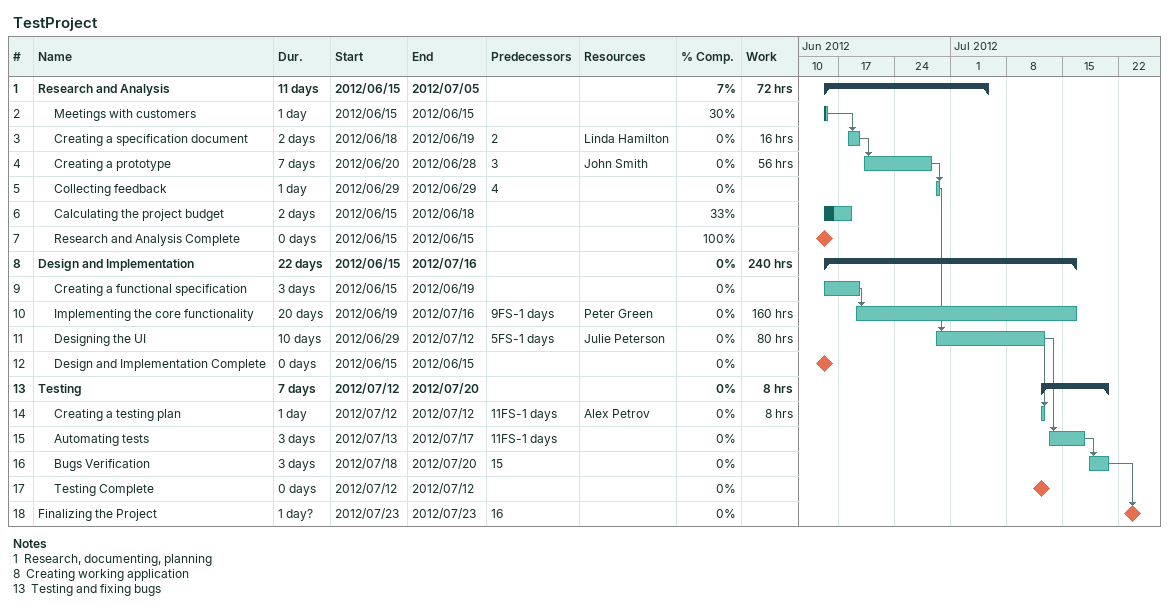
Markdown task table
TestProject

| ID | Level | Task | Duration | Start | Finish | Predecessors | Resources | % complete | Work (h) |
|---|---|---|---|---|---|---|---|---|---|
| 1 | 1 | **Research and Analysis** | 11d | 2012-06-15 | 2012-07-05 |  |  | 7 | 72 |
| 2 | 2 | Meetings with customers | 1d | 2012-06-15 | 2012-06-15 |  |  | 30 |  |
| 3 | 2 | Creating a specification document | 2d | 2012-06-18 | 2012-06-19 | 2 | Linda Hamilton | 0 | 16 |
| 4 | 2 | Creating a prototype | 7d | 2012-06-20 | 2012-06-28 | 3 | John Smith | 0 | 56 |
| 5 | 2 | Collecting feedback | 1d | 2012-06-29 | 2012-06-29 | 4 |  | 0 |  |
| 6 | 2 | Calculating the project budget | 2d | 2012-06-15 | 2012-06-18 |  |  | 33 |  |
| 7 | 2 | Research and Analysis Complete | 0d | 2012-06-15 | 2012-06-15 |  |  | 100 |  |
| 8 | 1 | **Design and Implementation** | 22d | 2012-06-15 | 2012-07-16 |  |  | 0 | 240 |
| 9 | 2 | Creating a functional specification | 3d | 2012-06-15 | 2012-06-19 |  |  | 0 |  |
| 10 | 2 | Implementing the core functionality | 20d | 2012-06-19 | 2012-07-16 | 9FS-1d | Peter Green | 0 | 160 |
| 11 | 2 | Designing the UI | 10d | 2012-06-29 | 2012-07-12 | 5FS-1d | Julie Peterson | 0 | 80 |
| 12 | 2 | Design and Implementation Complete | 0d | 2012-06-15 | 2012-06-15 |  |  | 0 |  |
| 13 | 1 | **Testing** | 7d | 2012-07-12 | 2012-07-20 |  |  | 0 | 8 |
| 14 | 2 | Creating a testing plan | 1d | 2012-07-12 | 2012-07-12 | 11FS-1d | Alex Petrov | 0 | 8 |
| 15 | 2 | Automating tests | 3d | 2012-07-13 | 2012-07-17 | 11FS-1d |  | 0 |  |
| 16 | 2 | Bugs Verification | 3d | 2012-07-18 | 2012-07-20 | 15 |  | 0 |  |
| 17 | 2 | Testing Complete | 0d | 2012-07-12 | 2012-07-12 |  |  | 0 |  |
| 18 | 1 | Finalizing the Project | 1d? | 2012-07-23 | 2012-07-23 | 16 |  | 0 |  |

Notes
- 1: Research, documenting, planning
- 8: Creating working application
- 13: Testing and fixing bugs
